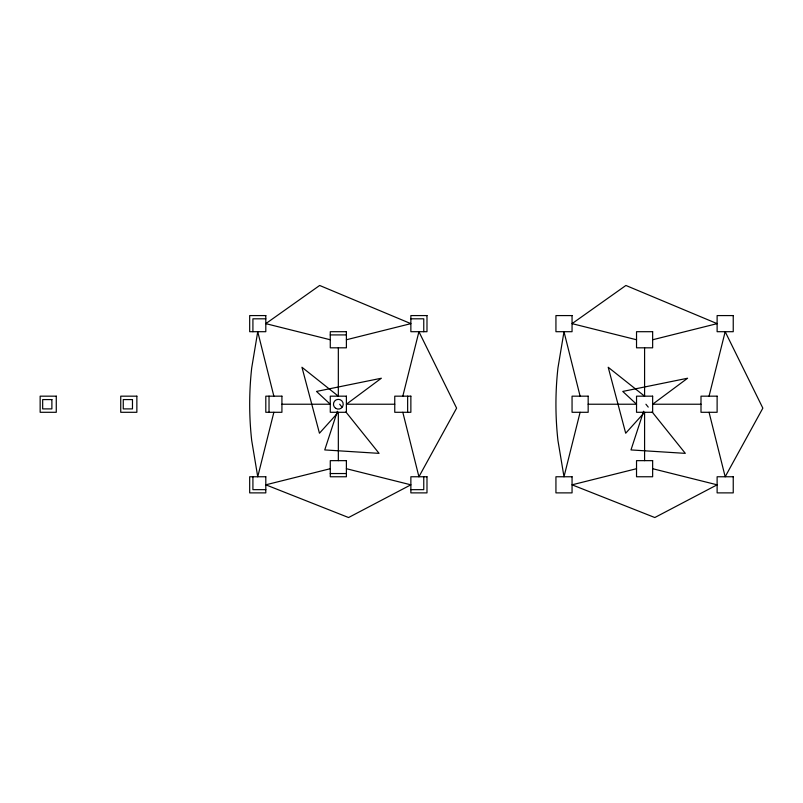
<?xml version="1.0" encoding="UTF-8"?>
<svg xmlns="http://www.w3.org/2000/svg" width="803" height="803" viewBox="0 0 803 803"><rect width="100%" height="100%" fill="white"/><g stroke="black" fill="none" stroke-linecap="round" stroke-linejoin="round"><path stroke-width="1.2" d="M273.863 412.29L257.743 476.761L251.7 440.496A327.975 327.975 0 0 1 251.7 367.965L257.743 331.699L273.863 396.17M402.815 396.17L418.925 331.699L456.606 408.145L418.925 476.761L402.815 412.29M580.107 412.29L563.997 476.761L557.944 440.496A327.975 327.975 0 0 1 557.944 367.965L563.997 331.699L580.107 396.17M709.059 396.17L725.179 331.699L762.85 408.145L725.179 476.761L709.059 412.29M337.38 411.266L324.743 449.931L379.076 453.364L345.862 411.939M643.625 411.266L630.987 449.931L685.32 453.364L652.106 411.939M346.394 339.759L410.865 323.639L319.654 285.466L265.803 323.639L330.274 339.759M652.648 339.759L717.119 323.639L625.898 285.466L572.057 323.639L636.528 339.759M330.274 468.711L265.803 484.821L348.562 517.534L410.865 484.821L346.394 468.711M636.528 468.711L572.057 484.821L654.806 517.534L717.119 484.821L652.648 468.711M265.803 318.811L252.915 318.811L252.915 331.699M410.865 318.811L423.763 318.811L423.763 331.699M330.274 334.921L346.394 334.921M281.923 404.23L330.274 404.23L316.502 391.432L381.355 378.233L346.394 404.23L394.755 404.23M588.167 404.23L636.528 404.23L622.757 391.432L687.599 378.233L652.648 404.23L700.999 404.23M330.274 473.539L346.394 473.539M265.803 489.659L252.915 489.659L252.915 476.761M410.865 489.659L423.763 489.659L423.763 476.761M645.923 404.23L648.242 407.121M339.679 404.23L341.998 407.121M644.588 347.819L644.588 396.17L608.202 367.262L625.698 433.229L644.588 412.29L644.588 460.651M407.643 396.17L407.643 412.29M338.334 347.819L338.334 396.17L301.958 367.262L319.453 433.229L338.334 412.29L338.334 460.651M269.025 396.17L269.025 412.29M265.803 315.579L249.683 315.579L249.683 331.699L265.803 331.699L265.803 315.579M426.985 315.579L410.865 315.579L410.865 331.699L426.985 331.699L426.985 315.579M572.057 315.579L555.937 315.579L555.937 331.699L572.057 331.699L572.057 315.579M733.239 315.579L717.119 315.579L717.119 331.699L733.239 331.699L733.239 315.579M346.394 331.699L330.274 331.699L330.274 347.819L346.394 347.819L346.394 331.699M652.648 331.699L636.528 331.699L636.528 347.819L652.648 347.819L652.648 331.699M56.27 396.17L40.15 396.17L40.15 412.29L56.27 412.29L56.27 396.17M136.861 396.17L120.741 396.17L120.741 412.29L136.861 412.29L136.861 396.17M281.923 396.17L265.803 396.17L265.803 412.29L281.923 412.29L281.923 396.17M346.394 396.17L330.274 396.17L330.274 412.29L346.394 412.29L346.394 396.17M410.865 396.17L394.755 396.17L394.755 412.29L410.865 412.29L410.865 396.17M588.167 396.17L572.057 396.17L572.057 412.29L588.167 412.29L588.167 396.17M652.648 396.17L636.528 396.17L636.528 412.29L652.648 412.29L652.648 396.17M717.119 396.17L700.999 396.17L700.999 412.29L717.119 412.29L717.119 396.17M51.884 399.583L42.669 399.583L42.669 408.898L51.884 408.898L51.884 399.583M132.475 399.583L123.26 399.583L123.26 408.898L132.475 408.898L132.475 399.583M346.394 460.651L330.274 460.651L330.274 476.761L346.394 476.761L346.394 460.651M652.648 460.651L636.528 460.651L636.528 476.761L652.648 476.761L652.648 460.651M265.803 476.761L249.683 476.761L249.683 492.881L265.803 492.881L265.803 476.761M426.985 476.761L410.865 476.761L410.865 492.881L426.985 492.881L426.985 476.761M572.057 476.761L555.937 476.761L555.937 492.881L572.057 492.881L572.057 476.761M733.239 476.761L717.119 476.761L717.119 492.881L733.239 492.881L733.239 476.761M335.674 408.325A4.878 4.878 0 0 0 343.212 404.501A4.878 4.878 0 0 0 336.126 399.884A4.878 4.878 0 0 0 335.674 408.325"/></g></svg>
